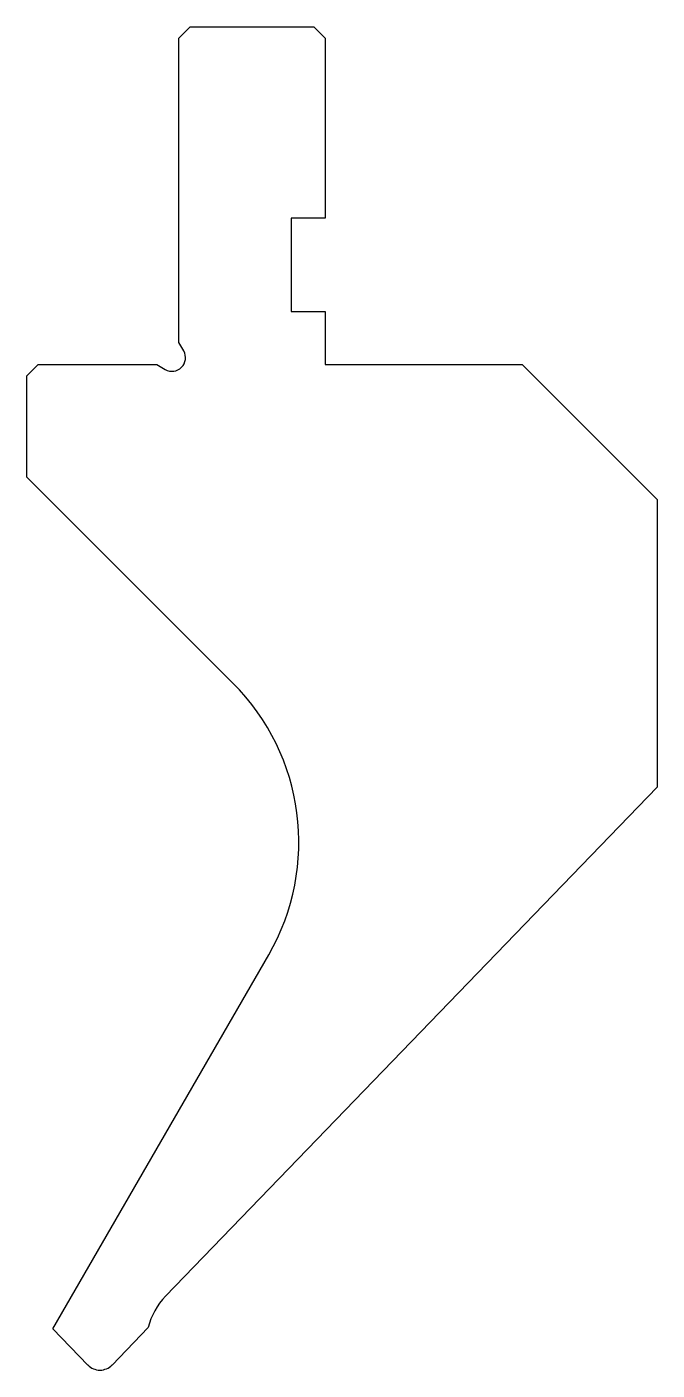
# Model space of a CAD drawing. Extents: x 1073 to 1129, y 974 to 1093.
import ezdxf

# ---------------------------------------------------------------- set-up
doc = ezdxf.new("R2010")
doc.units = 0
doc.layers.add('DEFAULT', color=7, linetype='CONTINUOUS')

msp = doc.modelspace()

# ---------------------------------------------------------------- linework, layer by layer
at = {"layer": 'DEFAULT'}
for p, q in [((1086.67, 1092.25), (1087.67, 1093.25)), ((1087.67, 1093.25), (1098.67, 1093.25)), ((1098.67, 1093.25), (1099.67, 1092.25)), ((1086.67, 1065.21), (1086.67, 1092.25)), ((1099.67, 1092.25), (1099.67, 1076.25)), ((1099.67, 1076.25), (1096.67, 1076.25)), ((1096.67, 1076.25), (1096.67, 1067.95)), ((1096.67, 1067.95), (1099.67, 1067.95)), ((1099.67, 1067.95), (1099.67, 1063.25)), ((1087.11, 1064.45), (1086.67, 1065.21)), ((1073.17, 1062.25), (1074.17, 1063.25)), ((1073.17, 1053.25), (1073.17, 1062.25)), ((1074.17, 1063.25), (1084.71, 1063.25)), ((1084.71, 1063.25), (1085.47, 1062.81)), ((1099.67, 1063.25), (1117.17, 1063.25)), ((1117.17, 1063.25), (1129.17, 1051.25)), ((1091.48, 1034.94), (1073.17, 1053.25)), ((1129.17, 1051.25), (1129.17, 1025.71)), ((1129.17, 1025.71), (1085.48, 980.47)), ((1075.49, 977.58), (1094.66, 1010.8)), ((1078.59, 974.36), (1075.49, 977.58)), ((1083.96, 977.69), (1080.75, 974.36))]:
    msp.add_line(p, q, dxfattribs=at)
for centre, radius, start, end in [((1086.07, 1063.85), 1.2, 240, 30), ((1077.34, 1020.8), 20, 330, 45), ((1089.8, 976.3), 6, 136, 166.6478), ((1079.67, 975.41), 1.5, 224, 316)]:
    msp.add_arc(centre, radius, start, end, dxfattribs=at)

doc.saveas('drawing.dxf')
